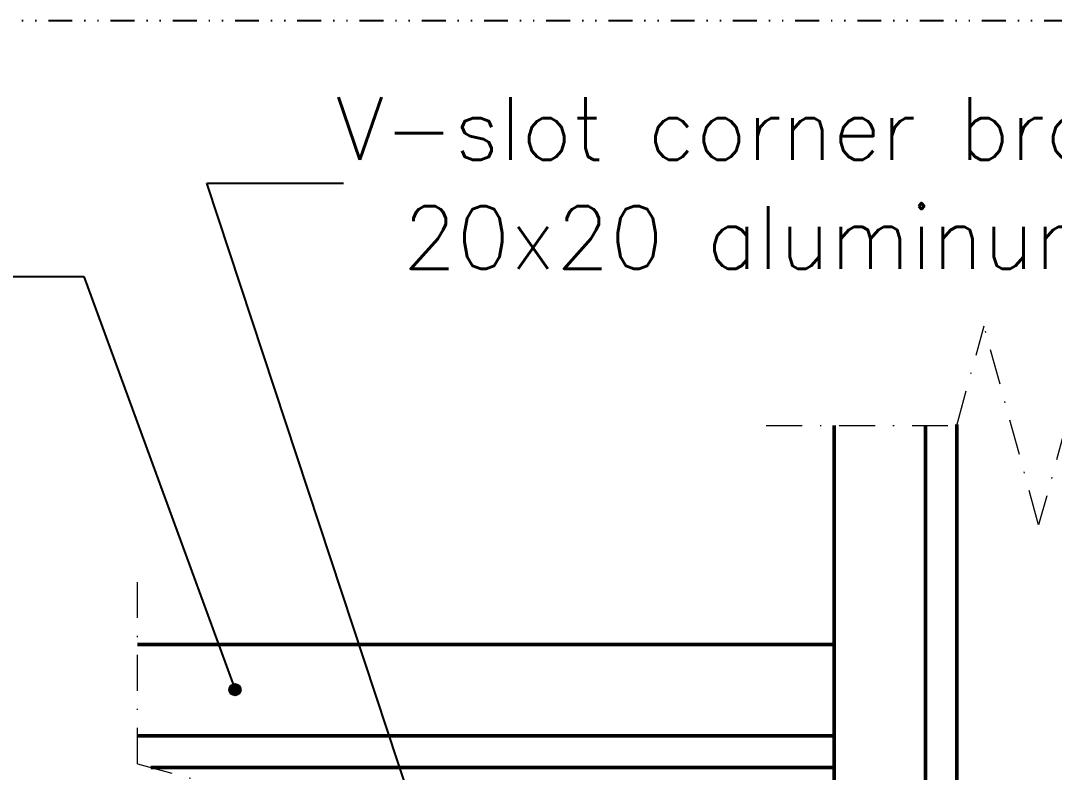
# Model space of a CAD drawing. Extents: x 20576 to 22412, y -9539 to -8232.
# Drawn here: x 20763 to 20845.4, y -9131.4 to -9071.5 of the extents above; entities that cross this region are included whole.
import ezdxf

# ---------------------------------------------------------------- set-up
doc = ezdxf.new("R2010")
doc.units = 0
doc.linetypes.add('DASHDOTTINY', pattern=[3.81, 1.905, -0.9525, 0, -0.9525])
doc.linetypes.add('DIVIDETINY', pattern=[4.7625, 1.905, -0.9525, 0, -0.9525, 0, -0.9525])
doc.layers.add('Cotas', color=90, linetype='Continuous')
doc.layers.add('Detalhe', color=132, linetype='DIVIDETINY')
doc.layers.add('Encurtamento', color=61, linetype='DASHDOTTINY', lineweight=13)
doc.layers.add('Perfis e Cantoneiras', color=2, linetype='Continuous', lineweight=50)
doc.styles.get("Standard").update_dxf_attribs({"font": 'romans.shx'})

msp = doc.modelspace()

# ---------------------------------------------------------------- hatches: boundary and pattern name
at = {"layer": 'Cotas'}
h = msp.add_hatch(color=256, dxfattribs=at)
h.dxf.hatch_style = 1
h.paths.add_polyline_path([(20780.549, -9124.846, 0.241174), (20780.36, -9124.476, 0.611378), (20779.637, -9124.846, 1), (20780.549, -9124.846)])

# ---------------------------------------------------------------- linework, layer by layer
for p, q in [((20799.86, -9151.142), (20777.855, -9084.47)), ((20777.855, -9084.47), (20788.746, -9084.47)), ((20757.149, -9091.906), (20768.041, -9091.906)), ((20768.041, -9091.906), (20780.093, -9124.846))]:
    msp.add_line(p, q, dxfattribs=at)
msp.add_circle((20780.093, -9124.846), 0.456, dxfattribs=at)
at = {"layer": 'Detalhe', "flags": 128}
msp.add_lwpolyline([(20915.99, -9071.5), (20708.536, -9071.5), (20708.536, -9280.37), (20915.99, -9280.37)], close=True, dxfattribs=at)
at = {"layer": 'Encurtamento', "color": 4, "ltscale": 1.5}
for p, q in [((20837.641, -9103.772), (20839.818, -9095.83)), ((20844.173, -9111.713), (20839.818, -9095.83)), ((20822.455, -9103.772), (20837.641, -9103.772)), ((20846.351, -9103.772), (20844.173, -9111.713)), ((20772.312, -9130.748), (20772.312, -9115.562)), ((20772.312, -9130.748), (20780.254, -9132.926))]:
    msp.add_line(p, q, dxfattribs=at)
at = {"layer": 'Perfis e Cantoneiras'}
for p, q in [((20827.86, -9149.239), (20827.86, -9103.772)), ((20835.14, -9134.913), (20835.14, -9103.772)), ((20837.66, -9137.328), (20837.66, -9103.703)), ((20772.312, -9121.239), (20827.86, -9121.239)), ((20772.312, -9128.519), (20827.86, -9128.519)), ((20773.373, -9131.039), (20827.86, -9131.039))]:
    msp.add_line(p, q, dxfattribs=at)

# ---------------------------------------------------------------- texts
at = {"layer": 'Cotas'}
for s, p in [('V-slot corner bracket for', (20788.121, -9082.606)), ('20x20 aluminum profile', (20793.468, -9091.285))]:
    msp.add_text(s, height=5, dxfattribs=at).set_placement(p)

doc.saveas('drawing.dxf')
